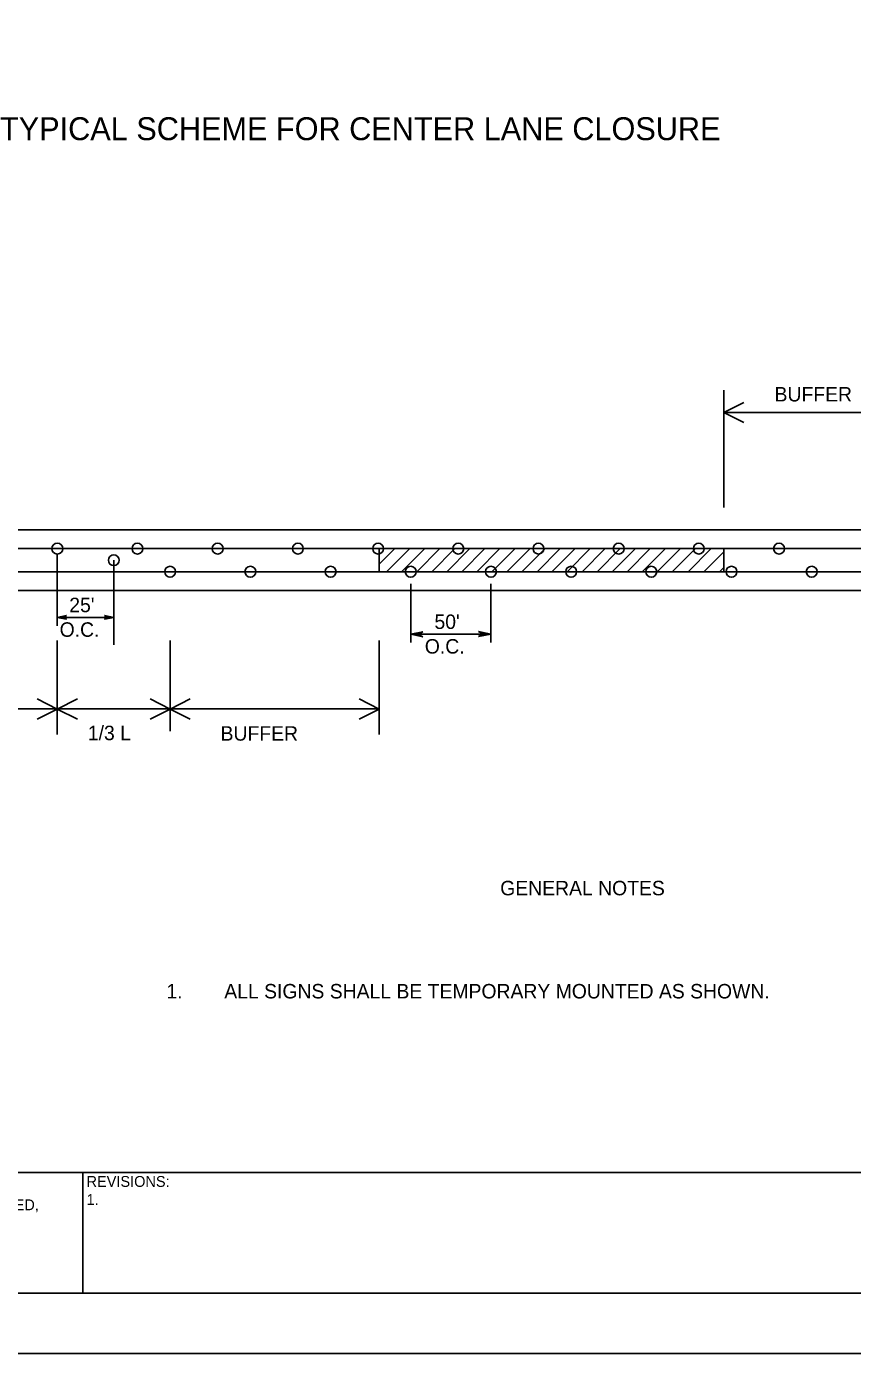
# Model space of a CAD drawing. Extents: x 0 to 34, y 0 to 22.
# Drawn here: x 10.94 to 17.79, y 0 to 11 of the extents above; entities that cross this region are included whole.
import ezdxf

# ---------------------------------------------------------------- set-up
doc = ezdxf.new("R2010")
doc.units = 0
for name, color, linetype in [('Level 1', 7, 'Continuous'), ('PlotBorder', 7, 'Continuous'), ('SHADE-GENERIC', 7, 'Continuous'), ('SHT-BNDRY', 7, 'Continuous'), ('SHT-FENCE', 7, 'Continuous'), ('Title_Box', 7, 'Continuous')]:
    doc.layers.add(name, color=color, linetype=linetype)

msp = doc.modelspace()

# ---------------------------------------------------------------- linework, layer by layer
at = {"layer": 'Level 1'}
for p, q in [((16.721, 7.986), (16.721, 7.012)), ((25.616, 7.801), (16.721, 7.801)), ((2.429, 6.827), (28.153, 6.827)), ((2.429, 6.672), (28.153, 6.672)), ((11.196, 6.033), (11.196, 6.626)), ((11.664, 5.875), (11.664, 6.576)), ((2.429, 6.48), (28.153, 6.48)), ((11.961, 6.48), (12.301, 6.48)), ((2.429, 6.325), (28.153, 6.325)), ((14.125, 5.894), (14.125, 6.38)), ((14.789, 5.894), (14.789, 6.38)), ((11.271, 6.117), (11.196, 6.102)), ((11.196, 6.102), (11.664, 6.102)), ((11.196, 6.102), (11.271, 6.087)), ((11.241, 6.102), (11.271, 6.117)), ((11.271, 6.087), (11.241, 6.102)), ((11.664, 6.102), (11.588, 6.118)), ((11.588, 6.118), (11.619, 6.102)), ((11.619, 6.102), (11.588, 6.087)), ((11.588, 6.087), (11.664, 6.102)), ((14.226, 5.983), (14.125, 5.963)), ((14.125, 5.963), (14.789, 5.963)), ((14.125, 5.963), (14.226, 5.942)), ((14.185, 5.963), (14.226, 5.983)), ((14.226, 5.942), (14.185, 5.963)), ((14.789, 5.963), (14.688, 5.985)), ((14.688, 5.985), (14.729, 5.963)), ((14.729, 5.963), (14.688, 5.943)), ((14.688, 5.943), (14.789, 5.963)), ((11.196, 5.91), (11.196, 5.131)), ((12.131, 5.91), (12.131, 5.16)), ((13.863, 5.91), (13.863, 5.131)), ((4.965, 5.345), (13.863, 5.345))]:
    msp.add_line(p, q, dxfattribs=at)
for points in [[(16.887, 7.884), (16.721, 7.801), (16.887, 7.717)], [(13.863, 6.542), (13.993, 6.672)], [(13.925, 6.479), (14.117, 6.672)], [(14.05, 6.479), (14.242, 6.672)], [(14.175, 6.479), (14.367, 6.672)], [(14.299, 6.479), (14.491, 6.672)], [(14.424, 6.479), (14.616, 6.672)], [(14.548, 6.479), (14.74, 6.672)], [(14.673, 6.479), (14.865, 6.672)], [(14.798, 6.479), (14.99, 6.672)], [(14.922, 6.479), (15.114, 6.672)], [(15.047, 6.479), (15.239, 6.672)], [(15.172, 6.479), (15.364, 6.672)], [(15.296, 6.479), (15.488, 6.672)], [(15.421, 6.479), (15.613, 6.672)], [(15.546, 6.479), (15.737, 6.672)], [(15.67, 6.479), (15.862, 6.672)], [(15.795, 6.479), (15.987, 6.672)], [(15.919, 6.479), (16.111, 6.672)], [(16.044, 6.479), (16.236, 6.672)], [(16.169, 6.479), (16.361, 6.672)], [(16.293, 6.479), (16.485, 6.672)], [(16.424, 6.479), (16.616, 6.672)], [(16.554, 6.479), (16.721, 6.646)], [(16.685, 6.479), (16.721, 6.515)], [(11.03, 5.259), (11.196, 5.342), (11.03, 5.426)], [(11.362, 5.426), (11.196, 5.342), (11.362, 5.259)], [(11.965, 5.259), (12.131, 5.342), (11.965, 5.426)], [(12.297, 5.426), (12.131, 5.342), (12.297, 5.259)], [(13.697, 5.259), (13.863, 5.342), (13.697, 5.426)]]:
    msp.add_lwpolyline(points, dxfattribs=at)
msp.add_lwpolyline([(16.721, 6.672), (13.863, 6.672), (13.863, 6.479), (16.721, 6.479)], close=True, dxfattribs=at)
at = {"layer": 'PlotBorder'}
msp.add_lwpolyline([(0, 0), (34, 0), (34, 22), (0, 22)], close=True, dxfattribs=at)
at = {"layer": 'SHADE-GENERIC'}
for centre in [(11.196, 6.672), (11.86, 6.672), (12.525, 6.672), (13.19, 6.672), (13.855, 6.672), (14.519, 6.672), (15.184, 6.672), (15.849, 6.672), (16.513, 6.672), (17.178, 6.672), (11.664, 6.576), (12.131, 6.48), (12.796, 6.48), (13.461, 6.48), (14.125, 6.48), (14.79, 6.48), (15.455, 6.48), (16.119, 6.48), (16.784, 6.48), (17.449, 6.48)]:
    msp.add_ellipse(centre, major_axis=(0, 0.0452), ratio=0.996122, dxfattribs=at)
at = {"layer": 'SHT-BNDRY'}
msp.add_line((11.408, 0.5), (11.408, 1.501), dxfattribs=at)
msp.add_lwpolyline([(1.25, 0.5), (33.5, 0.5), (33.5, 21.5), (1.25, 21.5)], close=True, dxfattribs=at)
msp.add_lwpolyline([(1.25, 1.501), (33.5, 1.501)], dxfattribs=at)
at = {"layer": 'SHT-FENCE'}
msp.add_lwpolyline([(0, 22), (34, 22), (34, 0), (0, 0)], close=True, dxfattribs=at)

# ---------------------------------------------------------------- texts
at = {"layer": 'Level 1'}
for s, height, p in [('TYPICAL SCHEME FOR CENTER LANE CLOSURE', 0.19, (10.721, 10.058)), ('BUFFER', 0.12, (17.141, 7.892)), ("25'", 0.12, (11.295, 6.145)), ('O.C.', 0.12, (11.215, 5.941)), ("50'", 0.12, (14.322, 6.006)), ('O.C.', 0.12, (14.242, 5.802)), ('1/3 L', 0.12, (11.449, 5.084)), ('BUFFER', 0.12, (12.549, 5.08)), ('GENERAL NOTES', 0.12, (14.867, 3.798)), ('1.', 0.12, (12.1, 2.943)), ('ALL SIGNS SHALL BE TEMPORARY MOUNTED AS SHOWN.', 0.12, (12.58, 2.943))]:
    msp.add_text(s, height=height, dxfattribs=at).set_placement(p)
at = {"layer": 'Title_Box'}
for s, p in [('REVISIONS:', (11.438, 1.381)), ('1.', (11.438, 1.231)), ('DEPARTMENT OF TRANSPORTATION AND IS NOT TO BE COPIED, REPRODUCED, ALTERED,', (5.68, 1.187))]:
    msp.add_text(s, height=0.09, dxfattribs=at).set_placement(p)

doc.saveas('drawing.dxf')
